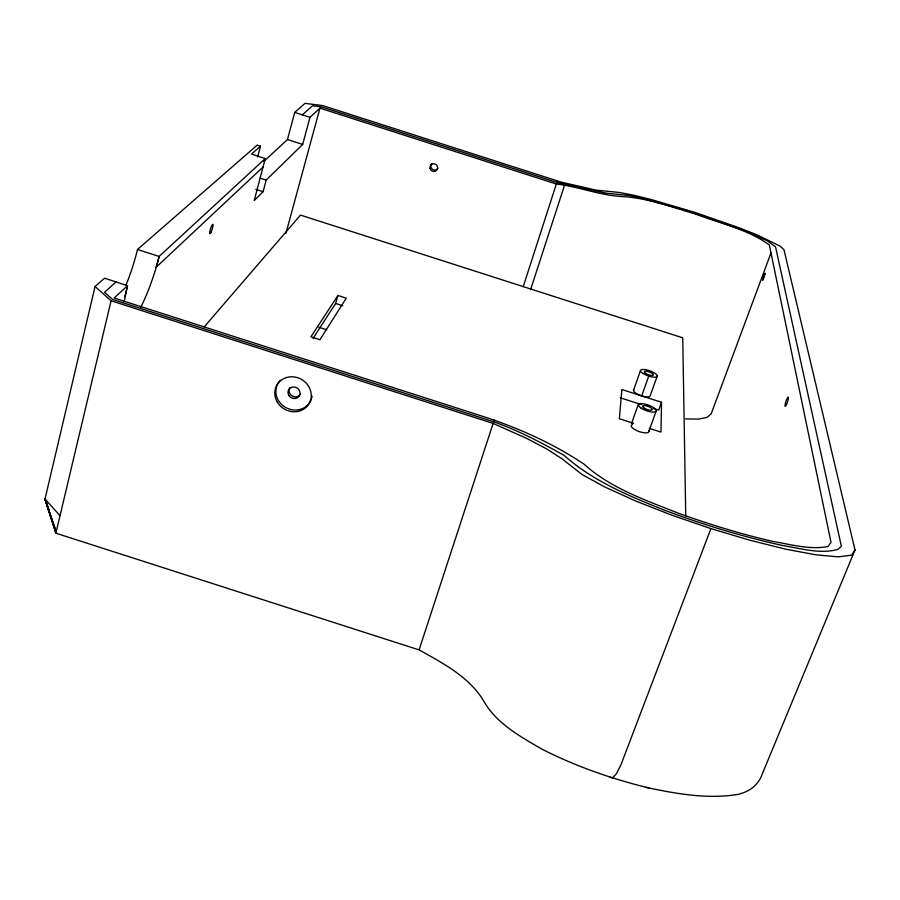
<?xml version="1.0" encoding="UTF-8"?>
<svg xmlns="http://www.w3.org/2000/svg" width="900" height="900" viewBox="0 0 900 900"><rect width="100%" height="100%" fill="white"/><g stroke="black" fill="none" stroke-linecap="round" stroke-linejoin="round"><path stroke-width="1.35" d="M633.679 423.338L619.38 418.748L621.855 389.52L661.534 402.266L660.971 432.101L649.271 428.344M263.846 161.415L287.471 139.534L294.716 112.388L305.077 103.354L322.718 105.581L560.97 182.07L596.025 190.125L619.38 192.465L633.465 195.188L651.6 199.643L695.025 212.434L738.551 227.565L756.832 234.799L780.39 246.285L783.979 249.727L855 549.979L762.379 773.696C758.441 785.351 749.07 792.011 737.19 794.52C707.738 799.211 678.06 794.014 649.204 788.074C612.124 778.972 575.91 766.451 541.868 749.104C520.616 736.74 497.734 724.286 484.627 702.607C470.464 677.52 443.419 663.469 419.119 649.913L55.867 533.194L111.082 300.757L95.051 286.515L104.569 278.213L127.508 285.694L124.796 298.721A56.194 11.239 -72.2 0 0 124.324 301.702M55.867 533.194L45 499.027L95.051 286.515M419.209 649.53L493.132 423.416L111.082 300.757M156.566 266.884L159.143 256.433L265.286 158.546L251.471 154.102L260.483 146.16L257.197 145.102L137.509 249.491A56.194 11.981 -72.2 0 1 125.865 285.424M257.659 156.926L260.483 146.16M265.286 158.546L254.216 200.531L263.104 191.666L266.164 180.101L302.681 144.416L310.005 117.304L319.95 108.135L556.425 184.05C578.486 186.615 599.659 195.278 622.012 196.549C647.134 197.854 671.096 207.056 695.092 213.874C719.955 223.38 747.675 229.151 769.354 245.036L830.992 542.273L827.989 546.536C809.494 549.979 790.92 544.466 772.762 541.395C740.734 534.004 709.312 524.317 678.386 513.214C645.581 500.164 610.83 488.34 584.19 464.287C554.546 444.364 521.494 429.368 487.733 417.96L114.142 298.024L127.508 285.694L124.875 296.606L125.336 296.168M285.964 233.201L319.95 108.135M302.366 114.84L312.514 105.739L321.334 106.853L556.886 182.475L606.206 193.174L629.775 195.57L640.024 197.651L688.309 210.994L747.09 231.649L767.396 240.896L775.553 246.893L841.387 546.322L838.035 549.382C819.72 554.389 800.505 548.37 782.291 545.423C741.971 536.501 702.405 524.498 663.784 509.895C628.594 495.81 592.954 481.027 564.266 455.535C541.53 442.665 518.265 430.493 493.594 421.762L494.123 419.906M313.009 338.4L335.632 303.469L337.928 295.47L346.275 298.147L319.939 339.705L310.916 336.803L337.928 295.47M557.336 180.9L523.192 286.774M530.561 289.699L564.683 184.77M633.488 390.353L640.462 370.62M631.631 423.225L638.674 403.414M641.7 395.887L648.742 376.088M657.248 376.009L650.194 395.719A8.809 2.745 19.4 0 1 640.609 395.516A8.809 2.745 19.4 0 1 633.825 389.711M648.855 431.438L656.303 410.726M661.534 402.266L658.699 410.13L653.423 408.431M770.996 252.945L711.18 413.82L707.085 417.386L698.332 419.119L685.519 418.894M855 549.979L851.614 555.165L838.327 556.852L815.85 554.827L785.621 549.158L749.779 540.214L710.933 528.615L620.91 764.899L616.365 773.775L612.562 777.926L609.784 777.184M204.322 326.756L300.499 215.1L682.74 337.815L685.744 515.903M156.15 267.266L263.059 166.995M116.055 281.903L104.546 292.298L112.612 299.441L493.594 421.762M56.824 533.171L56.25 533.408L45 499.027L59.693 515.317M646.054 787.23L649.204 788.074M294.716 112.388L310.005 117.304M287.471 139.534L302.681 144.416M260.055 178.132L266.164 180.101M255.78 189.326L263.104 191.666M335.632 303.469L342.787 305.764M620.404 397.834L641.531 404.618M137.509 249.491L159.143 256.433L155.43 269.887A56.194 11.239 -72.2 0 1 140.85 307.08M318.701 327.161L326.723 329.738M710.933 528.615L671.996 515.239L635.884 501.086L605.25 487.215L582.244 474.637L561.746 458.629L546.919 449.066L526.781 438.469L493.132 423.416M55.721 532.553L45 499.027L46.451 501.322M55.811 531.517L45 499.027L48.859 509.332M45 499.027L55.462 529.234M437.94 168.3A3.893 3.769 39.4 0 1 432.248 169.11A3.893 3.769 39.4 0 1 432.011 163.373M648.585 430.515A9.326 3.071 19.7 0 1 638.696 431.404A9.326 3.071 19.7 0 1 632.452 424.553M300.285 394.324A6.165 5.681 29.9 0 1 292.039 395.91A6.165 5.681 29.9 0 1 289.8 387.855M311.265 399.375A18.529 17.1 29.8 0 1 284.996 407.115A18.529 17.1 29.8 0 1 280.316 380.272M312.086 396.101A18.529 17.1 29.8 0 1 311.614 398.306M765.135 273.409C761.332 287.977 761.94 275.411 765.135 273.409M643.928 407.981A5.152 1.631 19.6 0 0 652.129 409.838A5.152 1.631 19.6 0 0 646.211 405.832A5.152 1.631 19.6 0 0 643.928 407.981M786.544 404.471A4.905 0.821 -71.8 0 0 788.242 397.147A4.905 0.821 -71.8 0 0 785.284 403.762A4.905 0.821 -71.8 0 0 786.544 404.471M642.87 373.399A8.843 2.655 19.4 0 0 656.944 376.639A8.843 2.655 19.4 0 0 646.762 369.945A8.843 2.655 19.4 0 0 642.87 373.399M645.559 373.354A4.86 1.463 19.4 0 0 653.299 375.142A4.86 1.463 19.4 0 0 647.707 371.464A4.86 1.463 19.4 0 0 645.559 373.354M430.02 168.435A3.904 3.791 39.2 0 0 436.433 170.494A3.904 3.791 39.2 0 0 434.858 164.002A3.904 3.791 39.2 0 0 430.02 168.435M641.081 408.094A9.371 2.981 19.6 0 0 655.976 411.435A9.371 2.981 19.6 0 0 645.21 404.156A9.371 2.981 19.6 0 0 641.081 408.094M288.765 395.314A6.176 5.704 29.8 0 0 299.261 396A6.176 5.704 29.8 0 0 294.007 386.944A6.176 5.704 29.8 0 0 288.765 395.314M277.211 401.94A18.585 17.145 29.8 0 0 308.801 404.077A18.585 17.145 29.8 0 0 293.04 376.819A18.585 17.145 29.8 0 0 277.211 401.94M210.926 232.481A5.006 0.855 -72.6 0 0 212.985 224.46A5.006 0.855 -72.6 0 0 210.127 230.231A5.006 0.855 -72.6 0 0 210.926 232.481"/></g></svg>
